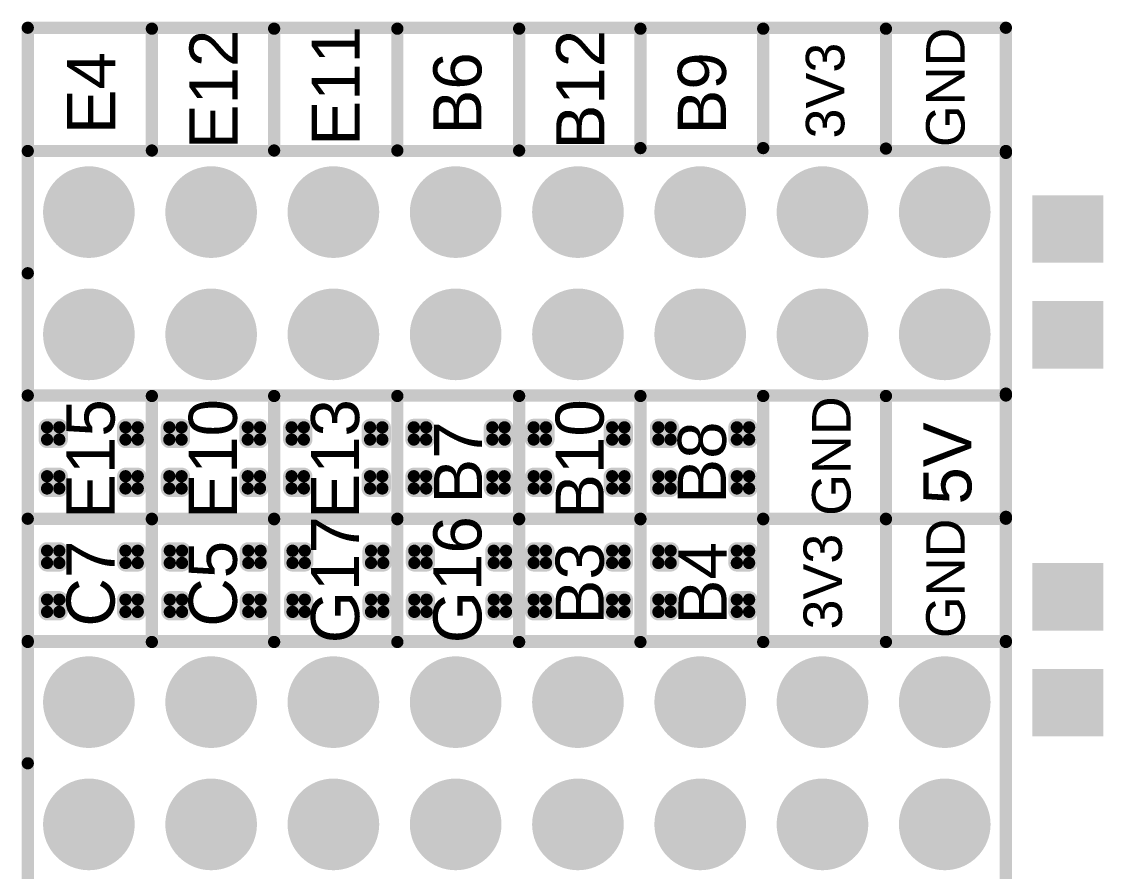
# Model space of a CAD drawing. Header units: millimetres. Extents: x 154 to 268, y 72 to 174.
# Drawn here: x 204.29 to 226.76, y 138.73 to 156.38 of the extents above; entities that cross this region are included whole.
import ezdxf

# ---------------------------------------------------------------- set-up
doc = ezdxf.new("R2010")
doc.units = ezdxf.units.MM
for name, color, linetype in [('PadHoleLayer', 156, 'Continuous'), ('TopOverlay', 52, 'Continuous'), ('TopPaste', 8, 'Continuous'), ('TopSolder', 216, 'Continuous')]:
    doc.layers.add(name, color=color, linetype=linetype)
doc.styles.get("Standard").update_dxf_attribs({"font": 'arial.ttf'})

msp = doc.modelspace()

# ---------------------------------------------------------------- linework, layer by layer
at = {"layer": 'PadHoleLayer', "const_width": 0.45}
for points in [[(205.46, 152.423, 1), (205.91, 152.423, 1)], [(208, 152.423, 1), (208.45, 152.423, 1)], [(210.54, 152.423, 1), (210.99, 152.423, 1)], [(213.08, 152.423, 1), (213.53, 152.423, 1)], [(215.62, 152.423, 1), (216.07, 152.423, 1)], [(218.16, 152.423, 1), (218.61, 152.423, 1)], [(220.7, 152.423, 1), (221.15, 152.423, 1)], [(223.24, 152.423, 1), (223.69, 152.423, 1)], [(205.46, 149.883, 1), (205.91, 149.883, 1)], [(208, 149.883, 1), (208.45, 149.883, 1)], [(210.54, 149.883, 1), (210.99, 149.883, 1)], [(213.08, 149.883, 1), (213.53, 149.883, 1)], [(215.62, 149.883, 1), (216.07, 149.883, 1)], [(218.16, 149.883, 1), (218.61, 149.883, 1)], [(220.7, 149.883, 1), (221.15, 149.883, 1)], [(223.24, 149.883, 1), (223.69, 149.883, 1)], [(205.46, 142.243, 1), (205.91, 142.243, 1)], [(208, 142.243, 1), (208.45, 142.243, 1)], [(210.54, 142.243, 1), (210.99, 142.243, 1)], [(213.08, 142.243, 1), (213.53, 142.243, 1)], [(215.62, 142.243, 1), (216.07, 142.243, 1)], [(218.16, 142.243, 1), (218.61, 142.243, 1)], [(220.7, 142.243, 1), (221.15, 142.243, 1)], [(223.24, 142.243, 1), (223.69, 142.243, 1)], [(205.46, 139.703, 1), (205.91, 139.703, 1)], [(208, 139.703, 1), (208.45, 139.703, 1)], [(210.54, 139.703, 1), (210.99, 139.703, 1)], [(213.08, 139.703, 1), (213.53, 139.703, 1)], [(215.62, 139.703, 1), (216.07, 139.703, 1)], [(218.16, 139.703, 1), (218.61, 139.703, 1)], [(220.7, 139.703, 1), (221.15, 139.703, 1)], [(223.24, 139.703, 1), (223.69, 139.703, 1)]]:
    msp.add_lwpolyline(points, format="xyb", close=True, dxfattribs=at)
at = {"layer": 'TopOverlay', "const_width": 0.254}
for points in [[(204.415, 156.253), (224.735, 156.253)], [(204.415, 153.693), (204.415, 156.253)], [(206.994, 153.703), (206.994, 156.233)], [(209.534, 153.703), (209.534, 156.233)], [(212.094, 153.703), (212.094, 156.233)], [(214.624, 153.703), (214.624, 156.233)], [(217.144, 153.753), (217.144, 156.233)], [(219.694, 153.753), (219.694, 156.233)], [(222.244, 153.743), (222.244, 156.233)], [(224.735, 153.653), (224.735, 156.253)], [(204.415, 153.693), (224.735, 153.693)], [(204.415, 151.153), (204.415, 153.693)], [(224.735, 153.693), (224.735, 148.613)], [(204.415, 148.613), (204.415, 151.153)], [(224.735, 146.053), (224.735, 148.653)], [(204.415, 146.053), (204.415, 148.613)], [(204.415, 148.613), (224.735, 148.613)], [(206.994, 146.043), (206.994, 148.603)], [(209.534, 146.043), (209.534, 148.603)], [(212.094, 146.043), (212.094, 148.603)], [(214.624, 146.043), (214.624, 148.603)], [(217.144, 146.043), (217.144, 148.603)], [(219.694, 146.043), (219.694, 148.603)], [(222.244, 146.043), (222.244, 148.603)], [(204.415, 143.493), (204.415, 146.053)], [(204.415, 146.053), (224.735, 146.053)], [(206.994, 143.493), (206.994, 146.053)], [(209.534, 143.493), (209.534, 146.053)], [(212.094, 143.493), (212.094, 146.053)], [(214.624, 143.493), (214.624, 146.053)], [(217.144, 143.493), (217.144, 146.053)], [(219.694, 143.493), (219.694, 146.053)], [(222.244, 143.493), (222.244, 146.053)], [(224.735, 143.493), (224.735, 146.093)], [(204.415, 140.973), (204.415, 143.513)], [(204.415, 143.513), (224.735, 143.513)], [(204.415, 143.493), (224.735, 143.493)], [(224.735, 143.513), (224.735, 138.433)], [(204.415, 138.433), (204.415, 140.973)]]:
    msp.add_lwpolyline(points, dxfattribs=at)
at = {"layer": 'TopOverlay', "const_width": 0.127}
for points in [[(204.352, 156.253, 1), (204.479, 156.253, 1)], [(204.352, 156.253, 1), (204.479, 156.253, 1)], [(206.93, 156.233, 1), (207.057, 156.233, 1)], [(209.47, 156.233, 1), (209.597, 156.233, 1)], [(212.03, 156.233, 1), (212.157, 156.233, 1)], [(214.56, 156.233, 1), (214.687, 156.233, 1)], [(217.08, 156.233, 1), (217.207, 156.233, 1)], [(219.63, 156.233, 1), (219.757, 156.233, 1)], [(222.18, 156.233, 1), (222.307, 156.233, 1)], [(224.672, 156.253, 1), (224.799, 156.253, 1)], [(224.672, 156.253, 1), (224.799, 156.253, 1)], [(204.352, 153.693, 1), (204.479, 153.693, 1)], [(204.352, 153.693, 1), (204.479, 153.693, 1)], [(204.352, 153.693, 1), (204.479, 153.693, 1)], [(206.93, 153.703, 1), (207.057, 153.703, 1)], [(209.47, 153.703, 1), (209.597, 153.703, 1)], [(212.03, 153.703, 1), (212.157, 153.703, 1)], [(214.56, 153.703, 1), (214.687, 153.703, 1)], [(217.08, 153.753, 1), (217.207, 153.753, 1)], [(219.63, 153.753, 1), (219.757, 153.753, 1)], [(222.18, 153.743, 1), (222.307, 153.743, 1)], [(224.672, 153.693, 1), (224.799, 153.693, 1)], [(224.672, 153.693, 1), (224.799, 153.693, 1)], [(224.672, 153.653, 1), (224.799, 153.653, 1)], [(204.352, 151.153, 1), (204.479, 151.153, 1)], [(204.352, 151.153, 1), (204.479, 151.153, 1)], [(224.672, 148.653, 1), (224.799, 148.653, 1)], [(204.352, 148.613, 1), (204.479, 148.613, 1)], [(204.352, 148.613, 1), (204.479, 148.613, 1)], [(204.352, 148.613, 1), (204.479, 148.613, 1)], [(206.93, 148.603, 1), (207.057, 148.603, 1)], [(209.47, 148.603, 1), (209.597, 148.603, 1)], [(212.03, 148.603, 1), (212.157, 148.603, 1)], [(214.56, 148.603, 1), (214.687, 148.603, 1)], [(217.08, 148.603, 1), (217.207, 148.603, 1)], [(219.63, 148.603, 1), (219.757, 148.603, 1)], [(222.18, 148.603, 1), (222.307, 148.603, 1)], [(224.672, 148.613, 1), (224.799, 148.613, 1)], [(224.672, 148.613, 1), (224.799, 148.613, 1)], [(204.352, 146.053, 1), (204.479, 146.053, 1)], [(204.352, 146.053, 1), (204.479, 146.053, 1)], [(204.352, 146.053, 1), (204.479, 146.053, 1)], [(206.93, 146.053, 1), (207.057, 146.053, 1)], [(206.93, 146.043, 1), (207.057, 146.043, 1)], [(209.47, 146.053, 1), (209.597, 146.053, 1)], [(209.47, 146.043, 1), (209.597, 146.043, 1)], [(212.03, 146.053, 1), (212.157, 146.053, 1)], [(212.03, 146.043, 1), (212.157, 146.043, 1)], [(214.56, 146.053, 1), (214.687, 146.053, 1)], [(214.56, 146.043, 1), (214.687, 146.043, 1)], [(217.08, 146.053, 1), (217.207, 146.053, 1)], [(217.08, 146.043, 1), (217.207, 146.043, 1)], [(219.63, 146.053, 1), (219.757, 146.053, 1)], [(219.63, 146.043, 1), (219.757, 146.043, 1)], [(222.18, 146.053, 1), (222.307, 146.053, 1)], [(222.18, 146.043, 1), (222.307, 146.043, 1)], [(224.672, 146.093, 1), (224.799, 146.093, 1)], [(224.672, 146.053, 1), (224.799, 146.053, 1)], [(224.672, 146.053, 1), (224.799, 146.053, 1)], [(204.352, 143.513, 1), (204.479, 143.513, 1)], [(204.352, 143.513, 1), (204.479, 143.513, 1)], [(204.352, 143.493, 1), (204.479, 143.493, 1)], [(204.352, 143.493, 1), (204.479, 143.493, 1)], [(206.93, 143.493, 1), (207.057, 143.493, 1)], [(209.47, 143.493, 1), (209.597, 143.493, 1)], [(212.03, 143.493, 1), (212.157, 143.493, 1)], [(214.56, 143.493, 1), (214.687, 143.493, 1)], [(217.08, 143.493, 1), (217.207, 143.493, 1)], [(219.63, 143.493, 1), (219.757, 143.493, 1)], [(222.18, 143.493, 1), (222.307, 143.493, 1)], [(224.672, 143.513, 1), (224.799, 143.513, 1)], [(224.672, 143.513, 1), (224.799, 143.513, 1)], [(224.672, 143.493, 1), (224.799, 143.493, 1)], [(224.672, 143.493, 1), (224.799, 143.493, 1)], [(204.352, 140.973, 1), (204.479, 140.973, 1)], [(204.352, 140.973, 1), (204.479, 140.973, 1)]]:
    msp.add_lwpolyline(points, format="xyb", close=True, dxfattribs=at)
at = {"layer": 'TopPaste', "const_width": 0.127}
for points in [[(204.753, 147.952, 1), (204.88, 147.952, 1)], [(205.007, 147.952, 1), (205.134, 147.952, 1)], [(206.383, 147.952, 1), (206.51, 147.952, 1)], [(206.637, 147.952, 1), (206.764, 147.952, 1)], [(207.293, 147.952, 1), (207.42, 147.952, 1)], [(207.547, 147.952, 1), (207.674, 147.952, 1)], [(208.923, 147.952, 1), (209.05, 147.952, 1)], [(209.177, 147.952, 1), (209.304, 147.952, 1)], [(209.833, 147.952, 1), (209.96, 147.952, 1)], [(210.087, 147.952, 1), (210.214, 147.952, 1)], [(211.463, 147.952, 1), (211.59, 147.952, 1)], [(211.717, 147.952, 1), (211.844, 147.952, 1)], [(212.373, 147.952, 1), (212.5, 147.952, 1)], [(212.627, 147.952, 1), (212.754, 147.952, 1)], [(214.003, 147.952, 1), (214.13, 147.952, 1)], [(214.257, 147.952, 1), (214.384, 147.952, 1)], [(214.863, 147.952, 1), (214.99, 147.952, 1)], [(215.117, 147.952, 1), (215.244, 147.952, 1)], [(216.493, 147.952, 1), (216.62, 147.952, 1)], [(216.747, 147.952, 1), (216.874, 147.952, 1)], [(217.453, 147.952, 1), (217.58, 147.952, 1)], [(217.707, 147.952, 1), (217.834, 147.952, 1)], [(219.083, 147.952, 1), (219.21, 147.952, 1)], [(219.337, 147.952, 1), (219.464, 147.952, 1)], [(204.753, 147.698, 1), (204.88, 147.698, 1)], [(205.007, 147.698, 1), (205.134, 147.698, 1)], [(206.383, 147.698, 1), (206.51, 147.698, 1)], [(206.637, 147.698, 1), (206.764, 147.698, 1)], [(207.293, 147.698, 1), (207.42, 147.698, 1)], [(207.547, 147.698, 1), (207.674, 147.698, 1)], [(208.923, 147.698, 1), (209.05, 147.698, 1)], [(209.177, 147.698, 1), (209.304, 147.698, 1)], [(209.833, 147.698, 1), (209.96, 147.698, 1)], [(210.087, 147.698, 1), (210.214, 147.698, 1)], [(211.463, 147.698, 1), (211.59, 147.698, 1)], [(211.717, 147.698, 1), (211.844, 147.698, 1)], [(212.373, 147.698, 1), (212.5, 147.698, 1)], [(212.627, 147.698, 1), (212.754, 147.698, 1)], [(214.003, 147.698, 1), (214.13, 147.698, 1)], [(214.257, 147.698, 1), (214.384, 147.698, 1)], [(214.863, 147.698, 1), (214.99, 147.698, 1)], [(215.117, 147.698, 1), (215.244, 147.698, 1)], [(216.493, 147.698, 1), (216.62, 147.698, 1)], [(216.747, 147.698, 1), (216.874, 147.698, 1)], [(217.453, 147.698, 1), (217.58, 147.698, 1)], [(217.707, 147.698, 1), (217.834, 147.698, 1)], [(219.083, 147.698, 1), (219.21, 147.698, 1)], [(219.337, 147.698, 1), (219.464, 147.698, 1)], [(204.753, 146.936, 1), (204.88, 146.936, 1)], [(205.007, 146.936, 1), (205.134, 146.936, 1)], [(206.383, 146.936, 1), (206.51, 146.936, 1)], [(206.637, 146.936, 1), (206.764, 146.936, 1)], [(207.293, 146.936, 1), (207.42, 146.936, 1)], [(207.547, 146.936, 1), (207.674, 146.936, 1)], [(208.923, 146.936, 1), (209.05, 146.936, 1)], [(209.177, 146.936, 1), (209.304, 146.936, 1)], [(209.833, 146.936, 1), (209.96, 146.936, 1)], [(210.087, 146.936, 1), (210.214, 146.936, 1)], [(211.463, 146.936, 1), (211.59, 146.936, 1)], [(211.717, 146.936, 1), (211.844, 146.936, 1)], [(212.373, 146.936, 1), (212.5, 146.936, 1)], [(212.627, 146.936, 1), (212.754, 146.936, 1)], [(214.003, 146.936, 1), (214.13, 146.936, 1)], [(214.257, 146.936, 1), (214.384, 146.936, 1)], [(214.863, 146.936, 1), (214.99, 146.936, 1)], [(215.117, 146.936, 1), (215.244, 146.936, 1)], [(216.493, 146.936, 1), (216.62, 146.936, 1)], [(216.747, 146.936, 1), (216.874, 146.936, 1)], [(217.453, 146.936, 1), (217.58, 146.936, 1)], [(217.707, 146.936, 1), (217.834, 146.936, 1)], [(219.083, 146.936, 1), (219.21, 146.936, 1)], [(219.337, 146.936, 1), (219.464, 146.936, 1)], [(204.753, 146.682, 1), (204.88, 146.682, 1)], [(205.007, 146.682, 1), (205.134, 146.682, 1)], [(206.383, 146.682, 1), (206.51, 146.682, 1)], [(206.637, 146.682, 1), (206.764, 146.682, 1)], [(207.293, 146.682, 1), (207.42, 146.682, 1)], [(207.547, 146.682, 1), (207.674, 146.682, 1)], [(208.923, 146.682, 1), (209.05, 146.682, 1)], [(209.177, 146.682, 1), (209.304, 146.682, 1)], [(209.833, 146.682, 1), (209.96, 146.682, 1)], [(210.087, 146.682, 1), (210.214, 146.682, 1)], [(211.463, 146.682, 1), (211.59, 146.682, 1)], [(211.717, 146.682, 1), (211.844, 146.682, 1)], [(212.373, 146.682, 1), (212.5, 146.682, 1)], [(212.627, 146.682, 1), (212.754, 146.682, 1)], [(214.003, 146.682, 1), (214.13, 146.682, 1)], [(214.257, 146.682, 1), (214.384, 146.682, 1)], [(214.863, 146.682, 1), (214.99, 146.682, 1)], [(215.117, 146.682, 1), (215.244, 146.682, 1)], [(216.493, 146.682, 1), (216.62, 146.682, 1)], [(216.747, 146.682, 1), (216.874, 146.682, 1)], [(217.453, 146.682, 1), (217.58, 146.682, 1)], [(217.707, 146.682, 1), (217.834, 146.682, 1)], [(219.083, 146.682, 1), (219.21, 146.682, 1)], [(219.337, 146.682, 1), (219.464, 146.682, 1)], [(204.753, 145.388, 1), (204.88, 145.388, 1)], [(205.007, 145.388, 1), (205.134, 145.388, 1)], [(206.383, 145.388, 1), (206.51, 145.388, 1)], [(206.637, 145.388, 1), (206.764, 145.388, 1)], [(207.303, 145.388, 1), (207.43, 145.388, 1)], [(207.557, 145.388, 1), (207.684, 145.388, 1)], [(208.933, 145.388, 1), (209.06, 145.388, 1)], [(209.187, 145.388, 1), (209.314, 145.388, 1)], [(209.853, 145.388, 1), (209.98, 145.388, 1)], [(210.107, 145.388, 1), (210.234, 145.388, 1)], [(211.483, 145.388, 1), (211.61, 145.388, 1)], [(211.737, 145.388, 1), (211.864, 145.388, 1)], [(212.383, 145.388, 1), (212.51, 145.388, 1)], [(212.637, 145.388, 1), (212.764, 145.388, 1)], [(214.033, 145.388, 1), (214.16, 145.388, 1)], [(214.287, 145.388, 1), (214.414, 145.388, 1)], [(214.863, 145.388, 1), (214.99, 145.388, 1)], [(215.117, 145.388, 1), (215.244, 145.388, 1)], [(216.493, 145.388, 1), (216.62, 145.388, 1)], [(216.747, 145.388, 1), (216.874, 145.388, 1)], [(217.453, 145.388, 1), (217.58, 145.388, 1)], [(217.707, 145.388, 1), (217.834, 145.388, 1)], [(219.083, 145.388, 1), (219.21, 145.388, 1)], [(219.337, 145.388, 1), (219.464, 145.388, 1)], [(204.753, 145.134, 1), (204.88, 145.134, 1)], [(205.007, 145.134, 1), (205.134, 145.134, 1)], [(206.383, 145.134, 1), (206.51, 145.134, 1)], [(206.637, 145.134, 1), (206.764, 145.134, 1)], [(207.303, 145.134, 1), (207.43, 145.134, 1)], [(207.557, 145.134, 1), (207.684, 145.134, 1)], [(208.933, 145.134, 1), (209.06, 145.134, 1)], [(209.187, 145.134, 1), (209.314, 145.134, 1)], [(209.853, 145.134, 1), (209.98, 145.134, 1)], [(210.107, 145.134, 1), (210.234, 145.134, 1)], [(211.483, 145.134, 1), (211.61, 145.134, 1)], [(211.737, 145.134, 1), (211.864, 145.134, 1)], [(212.383, 145.134, 1), (212.51, 145.134, 1)], [(212.637, 145.134, 1), (212.764, 145.134, 1)], [(214.033, 145.134, 1), (214.16, 145.134, 1)], [(214.287, 145.134, 1), (214.414, 145.134, 1)], [(214.863, 145.134, 1), (214.99, 145.134, 1)], [(215.117, 145.134, 1), (215.244, 145.134, 1)], [(216.493, 145.134, 1), (216.62, 145.134, 1)], [(216.747, 145.134, 1), (216.874, 145.134, 1)], [(217.453, 145.134, 1), (217.58, 145.134, 1)], [(217.707, 145.134, 1), (217.834, 145.134, 1)], [(219.083, 145.134, 1), (219.21, 145.134, 1)], [(219.337, 145.134, 1), (219.464, 145.134, 1)], [(204.753, 144.372, 1), (204.88, 144.372, 1)], [(205.007, 144.372, 1), (205.134, 144.372, 1)], [(206.383, 144.372, 1), (206.51, 144.372, 1)], [(206.637, 144.372, 1), (206.764, 144.372, 1)], [(207.303, 144.372, 1), (207.43, 144.372, 1)], [(207.557, 144.372, 1), (207.684, 144.372, 1)], [(208.933, 144.372, 1), (209.06, 144.372, 1)], [(209.187, 144.372, 1), (209.314, 144.372, 1)], [(209.853, 144.372, 1), (209.98, 144.372, 1)], [(210.107, 144.372, 1), (210.234, 144.372, 1)], [(211.483, 144.372, 1), (211.61, 144.372, 1)], [(211.737, 144.372, 1), (211.864, 144.372, 1)], [(212.383, 144.372, 1), (212.51, 144.372, 1)], [(212.637, 144.372, 1), (212.764, 144.372, 1)], [(214.033, 144.372, 1), (214.16, 144.372, 1)], [(214.287, 144.372, 1), (214.414, 144.372, 1)], [(214.863, 144.372, 1), (214.99, 144.372, 1)], [(215.117, 144.372, 1), (215.244, 144.372, 1)], [(216.493, 144.372, 1), (216.62, 144.372, 1)], [(216.747, 144.372, 1), (216.874, 144.372, 1)], [(217.453, 144.372, 1), (217.58, 144.372, 1)], [(217.707, 144.372, 1), (217.834, 144.372, 1)], [(219.083, 144.372, 1), (219.21, 144.372, 1)], [(219.337, 144.372, 1), (219.464, 144.372, 1)], [(204.753, 144.118, 1), (204.88, 144.118, 1)], [(205.007, 144.118, 1), (205.134, 144.118, 1)], [(206.383, 144.118, 1), (206.51, 144.118, 1)], [(206.637, 144.118, 1), (206.764, 144.118, 1)], [(207.303, 144.118, 1), (207.43, 144.118, 1)], [(207.557, 144.118, 1), (207.684, 144.118, 1)], [(208.933, 144.118, 1), (209.06, 144.118, 1)], [(209.187, 144.118, 1), (209.314, 144.118, 1)], [(209.853, 144.118, 1), (209.98, 144.118, 1)], [(210.107, 144.118, 1), (210.234, 144.118, 1)], [(211.483, 144.118, 1), (211.61, 144.118, 1)], [(211.737, 144.118, 1), (211.864, 144.118, 1)], [(212.383, 144.118, 1), (212.51, 144.118, 1)], [(212.637, 144.118, 1), (212.764, 144.118, 1)], [(214.033, 144.118, 1), (214.16, 144.118, 1)], [(214.287, 144.118, 1), (214.414, 144.118, 1)], [(214.863, 144.118, 1), (214.99, 144.118, 1)], [(215.117, 144.118, 1), (215.244, 144.118, 1)], [(216.493, 144.118, 1), (216.62, 144.118, 1)], [(216.747, 144.118, 1), (216.874, 144.118, 1)], [(217.453, 144.118, 1), (217.58, 144.118, 1)], [(217.707, 144.118, 1), (217.834, 144.118, 1)], [(219.083, 144.118, 1), (219.21, 144.118, 1)], [(219.337, 144.118, 1), (219.464, 144.118, 1)]]:
    msp.add_lwpolyline(points, format="xyb", close=True, dxfattribs=at)
at = {"layer": 'TopPaste'}
for points in [[(225.389, 152.673), (225.389, 151.473), (226.659, 152.673), (226.659, 151.473)], [(225.389, 150.473), (225.389, 149.273), (226.659, 150.473), (226.659, 149.273)], [(205.198, 147.698), (205.198, 147.952), (204.69, 147.698), (204.69, 147.952)], [(205.071, 147.571), (205.071, 148.079), (204.817, 147.571), (204.817, 148.079)], [(206.32, 147.952), (206.32, 147.698), (206.828, 147.952), (206.828, 147.698)], [(206.447, 148.079), (206.447, 147.571), (206.701, 148.079), (206.701, 147.571)], [(207.738, 147.698), (207.738, 147.952), (207.23, 147.698), (207.23, 147.952)], [(207.611, 147.571), (207.611, 148.079), (207.357, 147.571), (207.357, 148.079)], [(208.86, 147.952), (208.86, 147.698), (209.368, 147.952), (209.368, 147.698)], [(208.987, 148.079), (208.987, 147.571), (209.241, 148.079), (209.241, 147.571)], [(210.278, 147.698), (210.278, 147.952), (209.77, 147.698), (209.77, 147.952)], [(210.151, 147.571), (210.151, 148.079), (209.897, 147.571), (209.897, 148.079)], [(211.4, 147.952), (211.4, 147.698), (211.908, 147.952), (211.908, 147.698)], [(211.527, 148.079), (211.527, 147.571), (211.781, 148.079), (211.781, 147.571)], [(212.31, 147.952), (212.31, 147.698), (212.818, 147.952), (212.818, 147.698)], [(212.437, 148.079), (212.437, 147.571), (212.691, 148.079), (212.691, 147.571)], [(214.448, 147.698), (214.448, 147.952), (213.94, 147.698), (213.94, 147.952)], [(214.321, 147.571), (214.321, 148.079), (214.067, 147.571), (214.067, 148.079)], [(214.8, 147.952), (214.8, 147.698), (215.308, 147.952), (215.308, 147.698)], [(214.927, 148.079), (214.927, 147.571), (215.181, 148.079), (215.181, 147.571)], [(216.938, 147.698), (216.938, 147.952), (216.43, 147.698), (216.43, 147.952)], [(216.811, 147.571), (216.811, 148.079), (216.557, 147.571), (216.557, 148.079)], [(217.898, 147.698), (217.898, 147.952), (217.39, 147.698), (217.39, 147.952)], [(217.771, 147.571), (217.771, 148.079), (217.517, 147.571), (217.517, 148.079)], [(219.02, 147.952), (219.02, 147.698), (219.528, 147.952), (219.528, 147.698)], [(219.147, 148.079), (219.147, 147.571), (219.401, 148.079), (219.401, 147.571)], [(205.071, 146.555), (205.071, 147.063), (204.817, 146.555), (204.817, 147.063)], [(206.447, 147.063), (206.447, 146.555), (206.701, 147.063), (206.701, 146.555)], [(207.611, 146.555), (207.611, 147.063), (207.357, 146.555), (207.357, 147.063)], [(208.987, 147.063), (208.987, 146.555), (209.241, 147.063), (209.241, 146.555)], [(210.151, 146.555), (210.151, 147.063), (209.897, 146.555), (209.897, 147.063)], [(211.527, 147.063), (211.527, 146.555), (211.781, 147.063), (211.781, 146.555)], [(212.437, 147.063), (212.437, 146.555), (212.691, 147.063), (212.691, 146.555)], [(214.321, 146.555), (214.321, 147.063), (214.067, 146.555), (214.067, 147.063)], [(214.927, 147.063), (214.927, 146.555), (215.181, 147.063), (215.181, 146.555)], [(216.811, 146.555), (216.811, 147.063), (216.557, 146.555), (216.557, 147.063)], [(217.771, 146.555), (217.771, 147.063), (217.517, 146.555), (217.517, 147.063)], [(219.147, 147.063), (219.147, 146.555), (219.401, 147.063), (219.401, 146.555)], [(205.198, 146.682), (205.198, 146.936), (204.69, 146.682), (204.69, 146.936)], [(206.32, 146.936), (206.32, 146.682), (206.828, 146.936), (206.828, 146.682)], [(207.738, 146.682), (207.738, 146.936), (207.23, 146.682), (207.23, 146.936)], [(208.86, 146.936), (208.86, 146.682), (209.368, 146.936), (209.368, 146.682)], [(210.278, 146.682), (210.278, 146.936), (209.77, 146.682), (209.77, 146.936)], [(211.4, 146.936), (211.4, 146.682), (211.908, 146.936), (211.908, 146.682)], [(212.31, 146.936), (212.31, 146.682), (212.818, 146.936), (212.818, 146.682)], [(214.448, 146.682), (214.448, 146.936), (213.94, 146.682), (213.94, 146.936)], [(214.8, 146.936), (214.8, 146.682), (215.308, 146.936), (215.308, 146.682)], [(216.938, 146.682), (216.938, 146.936), (216.43, 146.682), (216.43, 146.936)], [(217.898, 146.682), (217.898, 146.936), (217.39, 146.682), (217.39, 146.936)], [(219.02, 146.936), (219.02, 146.682), (219.528, 146.936), (219.528, 146.682)], [(204.817, 145.515), (204.817, 145.007), (205.071, 145.515), (205.071, 145.007)], [(206.701, 145.007), (206.701, 145.515), (206.447, 145.007), (206.447, 145.515)], [(207.367, 145.515), (207.367, 145.007), (207.621, 145.515), (207.621, 145.007)], [(209.251, 145.007), (209.251, 145.515), (208.997, 145.007), (208.997, 145.515)], [(209.917, 145.515), (209.917, 145.007), (210.171, 145.515), (210.171, 145.007)], [(211.801, 145.007), (211.801, 145.515), (211.547, 145.007), (211.547, 145.515)], [(212.447, 145.515), (212.447, 145.007), (212.701, 145.515), (212.701, 145.007)], [(214.351, 145.007), (214.351, 145.515), (214.097, 145.007), (214.097, 145.515)], [(214.927, 145.515), (214.927, 145.007), (215.181, 145.515), (215.181, 145.007)], [(216.811, 145.007), (216.811, 145.515), (216.557, 145.007), (216.557, 145.515)], [(217.517, 145.515), (217.517, 145.007), (217.771, 145.515), (217.771, 145.007)], [(219.401, 145.007), (219.401, 145.515), (219.147, 145.007), (219.147, 145.515)], [(204.69, 145.388), (204.69, 145.134), (205.198, 145.388), (205.198, 145.134)], [(206.828, 145.134), (206.828, 145.388), (206.32, 145.134), (206.32, 145.388)], [(207.24, 145.388), (207.24, 145.134), (207.748, 145.388), (207.748, 145.134)], [(209.378, 145.134), (209.378, 145.388), (208.87, 145.134), (208.87, 145.388)], [(209.79, 145.388), (209.79, 145.134), (210.298, 145.388), (210.298, 145.134)], [(211.928, 145.134), (211.928, 145.388), (211.42, 145.134), (211.42, 145.388)], [(212.32, 145.388), (212.32, 145.134), (212.828, 145.388), (212.828, 145.134)], [(214.478, 145.134), (214.478, 145.388), (213.97, 145.134), (213.97, 145.388)], [(214.8, 145.388), (214.8, 145.134), (215.308, 145.388), (215.308, 145.134)], [(216.938, 145.134), (216.938, 145.388), (216.43, 145.134), (216.43, 145.388)], [(217.39, 145.388), (217.39, 145.134), (217.898, 145.388), (217.898, 145.134)], [(219.528, 145.134), (219.528, 145.388), (219.02, 145.134), (219.02, 145.388)], [(225.389, 145.033), (225.389, 143.833), (226.659, 145.033), (226.659, 143.833)], [(204.817, 144.499), (204.817, 143.991), (205.071, 144.499), (205.071, 143.991)], [(206.701, 143.991), (206.701, 144.499), (206.447, 143.991), (206.447, 144.499)], [(207.367, 144.499), (207.367, 143.991), (207.621, 144.499), (207.621, 143.991)], [(209.251, 143.991), (209.251, 144.499), (208.997, 143.991), (208.997, 144.499)], [(209.917, 144.499), (209.917, 143.991), (210.171, 144.499), (210.171, 143.991)], [(211.801, 143.991), (211.801, 144.499), (211.547, 143.991), (211.547, 144.499)], [(212.447, 144.499), (212.447, 143.991), (212.701, 144.499), (212.701, 143.991)], [(214.351, 143.991), (214.351, 144.499), (214.097, 143.991), (214.097, 144.499)], [(214.927, 144.499), (214.927, 143.991), (215.181, 144.499), (215.181, 143.991)], [(216.811, 143.991), (216.811, 144.499), (216.557, 143.991), (216.557, 144.499)], [(217.517, 144.499), (217.517, 143.991), (217.771, 144.499), (217.771, 143.991)], [(219.401, 143.991), (219.401, 144.499), (219.147, 143.991), (219.147, 144.499)], [(204.69, 144.372), (204.69, 144.118), (205.198, 144.372), (205.198, 144.118)], [(206.828, 144.118), (206.828, 144.372), (206.32, 144.118), (206.32, 144.372)], [(207.24, 144.372), (207.24, 144.118), (207.748, 144.372), (207.748, 144.118)], [(209.378, 144.118), (209.378, 144.372), (208.87, 144.118), (208.87, 144.372)], [(209.79, 144.372), (209.79, 144.118), (210.298, 144.372), (210.298, 144.118)], [(211.928, 144.118), (211.928, 144.372), (211.42, 144.118), (211.42, 144.372)], [(212.32, 144.372), (212.32, 144.118), (212.828, 144.372), (212.828, 144.118)], [(214.478, 144.118), (214.478, 144.372), (213.97, 144.118), (213.97, 144.372)], [(214.8, 144.372), (214.8, 144.118), (215.308, 144.372), (215.308, 144.118)], [(216.938, 144.118), (216.938, 144.372), (216.43, 144.118), (216.43, 144.372)], [(217.39, 144.372), (217.39, 144.118), (217.898, 144.372), (217.898, 144.118)], [(219.528, 144.118), (219.528, 144.372), (219.02, 144.118), (219.02, 144.372)], [(225.389, 142.833), (225.389, 141.633), (226.659, 142.833), (226.659, 141.633)]]:
    msp.add_solid(points, dxfattribs=at)
at = {"layer": 'TopSolder'}
for points, const_width in [([(205.209, 152.423, 1), (206.161, 152.423, 1)], 0.952), ([(207.749, 152.423, 1), (208.701, 152.423, 1)], 0.952), ([(210.289, 152.423, 1), (211.241, 152.423, 1)], 0.952), ([(212.829, 152.423, 1), (213.781, 152.423, 1)], 0.952), ([(215.369, 152.423, 1), (216.321, 152.423, 1)], 0.952), ([(217.909, 152.423, 1), (218.861, 152.423, 1)], 0.952), ([(220.449, 152.423, 1), (221.401, 152.423, 1)], 0.952), ([(222.989, 152.423, 1), (223.941, 152.423, 1)], 0.952), ([(205.209, 149.883, 1), (206.161, 149.883, 1)], 0.952), ([(207.749, 149.883, 1), (208.701, 149.883, 1)], 0.952), ([(210.289, 149.883, 1), (211.241, 149.883, 1)], 0.952), ([(212.829, 149.883, 1), (213.781, 149.883, 1)], 0.952), ([(215.369, 149.883, 1), (216.321, 149.883, 1)], 0.952), ([(217.909, 149.883, 1), (218.861, 149.883, 1)], 0.952), ([(220.449, 149.883, 1), (221.401, 149.883, 1)], 0.952), ([(222.989, 149.883, 1), (223.941, 149.883, 1)], 0.952), ([(204.728, 147.952, 1), (204.906, 147.952, 1)], 0.178), ([(204.982, 147.952, 1), (205.16, 147.952, 1)], 0.178), ([(206.358, 147.952, 1), (206.536, 147.952, 1)], 0.178), ([(206.612, 147.952, 1), (206.79, 147.952, 1)], 0.178), ([(207.268, 147.952, 1), (207.446, 147.952, 1)], 0.178), ([(207.522, 147.952, 1), (207.7, 147.952, 1)], 0.178), ([(208.898, 147.952, 1), (209.076, 147.952, 1)], 0.178), ([(209.152, 147.952, 1), (209.33, 147.952, 1)], 0.178), ([(209.808, 147.952, 1), (209.986, 147.952, 1)], 0.178), ([(210.062, 147.952, 1), (210.24, 147.952, 1)], 0.178), ([(211.438, 147.952, 1), (211.616, 147.952, 1)], 0.178), ([(211.692, 147.952, 1), (211.87, 147.952, 1)], 0.178), ([(212.348, 147.952, 1), (212.526, 147.952, 1)], 0.178), ([(212.602, 147.952, 1), (212.78, 147.952, 1)], 0.178), ([(213.978, 147.952, 1), (214.156, 147.952, 1)], 0.178), ([(214.232, 147.952, 1), (214.41, 147.952, 1)], 0.178), ([(214.838, 147.952, 1), (215.016, 147.952, 1)], 0.178), ([(215.092, 147.952, 1), (215.27, 147.952, 1)], 0.178), ([(216.468, 147.952, 1), (216.646, 147.952, 1)], 0.178), ([(216.722, 147.952, 1), (216.9, 147.952, 1)], 0.178), ([(217.428, 147.952, 1), (217.606, 147.952, 1)], 0.178), ([(217.682, 147.952, 1), (217.86, 147.952, 1)], 0.178), ([(219.058, 147.952, 1), (219.236, 147.952, 1)], 0.178), ([(219.312, 147.952, 1), (219.49, 147.952, 1)], 0.178), ([(204.728, 147.698, 1), (204.906, 147.698, 1)], 0.178), ([(204.982, 147.698, 1), (205.16, 147.698, 1)], 0.178), ([(206.358, 147.698, 1), (206.536, 147.698, 1)], 0.178), ([(206.612, 147.698, 1), (206.79, 147.698, 1)], 0.178), ([(207.268, 147.698, 1), (207.446, 147.698, 1)], 0.178), ([(207.522, 147.698, 1), (207.7, 147.698, 1)], 0.178), ([(208.898, 147.698, 1), (209.076, 147.698, 1)], 0.178), ([(209.152, 147.698, 1), (209.33, 147.698, 1)], 0.178), ([(209.808, 147.698, 1), (209.986, 147.698, 1)], 0.178), ([(210.062, 147.698, 1), (210.24, 147.698, 1)], 0.178), ([(211.438, 147.698, 1), (211.616, 147.698, 1)], 0.178), ([(211.692, 147.698, 1), (211.87, 147.698, 1)], 0.178), ([(212.348, 147.698, 1), (212.526, 147.698, 1)], 0.178), ([(212.602, 147.698, 1), (212.78, 147.698, 1)], 0.178), ([(213.978, 147.698, 1), (214.156, 147.698, 1)], 0.178), ([(214.232, 147.698, 1), (214.41, 147.698, 1)], 0.178), ([(214.838, 147.698, 1), (215.016, 147.698, 1)], 0.178), ([(215.092, 147.698, 1), (215.27, 147.698, 1)], 0.178), ([(216.468, 147.698, 1), (216.646, 147.698, 1)], 0.178), ([(216.722, 147.698, 1), (216.9, 147.698, 1)], 0.178), ([(217.428, 147.698, 1), (217.606, 147.698, 1)], 0.178), ([(217.682, 147.698, 1), (217.86, 147.698, 1)], 0.178), ([(219.058, 147.698, 1), (219.236, 147.698, 1)], 0.178), ([(219.312, 147.698, 1), (219.49, 147.698, 1)], 0.178), ([(204.728, 146.936, 1), (204.906, 146.936, 1)], 0.178), ([(204.982, 146.936, 1), (205.16, 146.936, 1)], 0.178), ([(206.358, 146.936, 1), (206.536, 146.936, 1)], 0.178), ([(206.612, 146.936, 1), (206.79, 146.936, 1)], 0.178), ([(207.268, 146.936, 1), (207.446, 146.936, 1)], 0.178), ([(207.522, 146.936, 1), (207.7, 146.936, 1)], 0.178), ([(208.898, 146.936, 1), (209.076, 146.936, 1)], 0.178), ([(209.152, 146.936, 1), (209.33, 146.936, 1)], 0.178), ([(209.808, 146.936, 1), (209.986, 146.936, 1)], 0.178), ([(210.062, 146.936, 1), (210.24, 146.936, 1)], 0.178), ([(211.438, 146.936, 1), (211.616, 146.936, 1)], 0.178), ([(211.692, 146.936, 1), (211.87, 146.936, 1)], 0.178), ([(212.348, 146.936, 1), (212.526, 146.936, 1)], 0.178), ([(212.602, 146.936, 1), (212.78, 146.936, 1)], 0.178), ([(213.978, 146.936, 1), (214.156, 146.936, 1)], 0.178), ([(214.232, 146.936, 1), (214.41, 146.936, 1)], 0.178), ([(214.838, 146.936, 1), (215.016, 146.936, 1)], 0.178), ([(215.092, 146.936, 1), (215.27, 146.936, 1)], 0.178), ([(216.468, 146.936, 1), (216.646, 146.936, 1)], 0.178), ([(216.722, 146.936, 1), (216.9, 146.936, 1)], 0.178), ([(217.428, 146.936, 1), (217.606, 146.936, 1)], 0.178), ([(217.682, 146.936, 1), (217.86, 146.936, 1)], 0.178), ([(219.058, 146.936, 1), (219.236, 146.936, 1)], 0.178), ([(219.312, 146.936, 1), (219.49, 146.936, 1)], 0.178), ([(204.728, 146.682, 1), (204.906, 146.682, 1)], 0.178), ([(204.982, 146.682, 1), (205.16, 146.682, 1)], 0.178), ([(206.358, 146.682, 1), (206.536, 146.682, 1)], 0.178), ([(206.612, 146.682, 1), (206.79, 146.682, 1)], 0.178), ([(207.268, 146.682, 1), (207.446, 146.682, 1)], 0.178), ([(207.522, 146.682, 1), (207.7, 146.682, 1)], 0.178), ([(208.898, 146.682, 1), (209.076, 146.682, 1)], 0.178), ([(209.152, 146.682, 1), (209.33, 146.682, 1)], 0.178), ([(209.808, 146.682, 1), (209.986, 146.682, 1)], 0.178), ([(210.062, 146.682, 1), (210.24, 146.682, 1)], 0.178), ([(211.438, 146.682, 1), (211.616, 146.682, 1)], 0.178), ([(211.692, 146.682, 1), (211.87, 146.682, 1)], 0.178), ([(212.348, 146.682, 1), (212.526, 146.682, 1)], 0.178), ([(212.602, 146.682, 1), (212.78, 146.682, 1)], 0.178), ([(213.978, 146.682, 1), (214.156, 146.682, 1)], 0.178), ([(214.232, 146.682, 1), (214.41, 146.682, 1)], 0.178), ([(214.838, 146.682, 1), (215.016, 146.682, 1)], 0.178), ([(215.092, 146.682, 1), (215.27, 146.682, 1)], 0.178), ([(216.468, 146.682, 1), (216.646, 146.682, 1)], 0.178), ([(216.722, 146.682, 1), (216.9, 146.682, 1)], 0.178), ([(217.428, 146.682, 1), (217.606, 146.682, 1)], 0.178), ([(217.682, 146.682, 1), (217.86, 146.682, 1)], 0.178), ([(219.058, 146.682, 1), (219.236, 146.682, 1)], 0.178), ([(219.312, 146.682, 1), (219.49, 146.682, 1)], 0.178), ([(204.728, 145.388, 1), (204.906, 145.388, 1)], 0.178), ([(204.982, 145.388, 1), (205.16, 145.388, 1)], 0.178), ([(206.358, 145.388, 1), (206.536, 145.388, 1)], 0.178), ([(206.612, 145.388, 1), (206.79, 145.388, 1)], 0.178), ([(207.278, 145.388, 1), (207.456, 145.388, 1)], 0.178), ([(207.532, 145.388, 1), (207.71, 145.388, 1)], 0.178), ([(208.908, 145.388, 1), (209.086, 145.388, 1)], 0.178), ([(209.162, 145.388, 1), (209.34, 145.388, 1)], 0.178), ([(209.828, 145.388, 1), (210.006, 145.388, 1)], 0.178), ([(210.082, 145.388, 1), (210.26, 145.388, 1)], 0.178), ([(211.458, 145.388, 1), (211.636, 145.388, 1)], 0.178), ([(211.712, 145.388, 1), (211.89, 145.388, 1)], 0.178), ([(212.358, 145.388, 1), (212.536, 145.388, 1)], 0.178), ([(212.612, 145.388, 1), (212.79, 145.388, 1)], 0.178), ([(214.008, 145.388, 1), (214.186, 145.388, 1)], 0.178), ([(214.262, 145.388, 1), (214.44, 145.388, 1)], 0.178), ([(214.838, 145.388, 1), (215.016, 145.388, 1)], 0.178), ([(215.092, 145.388, 1), (215.27, 145.388, 1)], 0.178), ([(216.468, 145.388, 1), (216.646, 145.388, 1)], 0.178), ([(216.722, 145.388, 1), (216.9, 145.388, 1)], 0.178), ([(217.428, 145.388, 1), (217.606, 145.388, 1)], 0.178), ([(217.682, 145.388, 1), (217.86, 145.388, 1)], 0.178), ([(219.058, 145.388, 1), (219.236, 145.388, 1)], 0.178), ([(219.312, 145.388, 1), (219.49, 145.388, 1)], 0.178), ([(204.728, 145.134, 1), (204.906, 145.134, 1)], 0.178), ([(204.982, 145.134, 1), (205.16, 145.134, 1)], 0.178), ([(206.358, 145.134, 1), (206.536, 145.134, 1)], 0.178), ([(206.612, 145.134, 1), (206.79, 145.134, 1)], 0.178), ([(207.278, 145.134, 1), (207.456, 145.134, 1)], 0.178), ([(207.532, 145.134, 1), (207.71, 145.134, 1)], 0.178), ([(208.908, 145.134, 1), (209.086, 145.134, 1)], 0.178), ([(209.162, 145.134, 1), (209.34, 145.134, 1)], 0.178), ([(209.828, 145.134, 1), (210.006, 145.134, 1)], 0.178), ([(210.082, 145.134, 1), (210.26, 145.134, 1)], 0.178), ([(211.458, 145.134, 1), (211.636, 145.134, 1)], 0.178), ([(211.712, 145.134, 1), (211.89, 145.134, 1)], 0.178), ([(212.358, 145.134, 1), (212.536, 145.134, 1)], 0.178), ([(212.612, 145.134, 1), (212.79, 145.134, 1)], 0.178), ([(214.008, 145.134, 1), (214.186, 145.134, 1)], 0.178), ([(214.262, 145.134, 1), (214.44, 145.134, 1)], 0.178), ([(214.838, 145.134, 1), (215.016, 145.134, 1)], 0.178), ([(215.092, 145.134, 1), (215.27, 145.134, 1)], 0.178), ([(216.468, 145.134, 1), (216.646, 145.134, 1)], 0.178), ([(216.722, 145.134, 1), (216.9, 145.134, 1)], 0.178), ([(217.428, 145.134, 1), (217.606, 145.134, 1)], 0.178), ([(217.682, 145.134, 1), (217.86, 145.134, 1)], 0.178), ([(219.058, 145.134, 1), (219.236, 145.134, 1)], 0.178), ([(219.312, 145.134, 1), (219.49, 145.134, 1)], 0.178), ([(204.728, 144.372, 1), (204.906, 144.372, 1)], 0.178), ([(204.982, 144.372, 1), (205.16, 144.372, 1)], 0.178), ([(206.358, 144.372, 1), (206.536, 144.372, 1)], 0.178), ([(206.612, 144.372, 1), (206.79, 144.372, 1)], 0.178), ([(207.278, 144.372, 1), (207.456, 144.372, 1)], 0.178), ([(207.532, 144.372, 1), (207.71, 144.372, 1)], 0.178), ([(208.908, 144.372, 1), (209.086, 144.372, 1)], 0.178), ([(209.162, 144.372, 1), (209.34, 144.372, 1)], 0.178), ([(209.828, 144.372, 1), (210.006, 144.372, 1)], 0.178), ([(210.082, 144.372, 1), (210.26, 144.372, 1)], 0.178), ([(211.458, 144.372, 1), (211.636, 144.372, 1)], 0.178), ([(211.712, 144.372, 1), (211.89, 144.372, 1)], 0.178), ([(212.358, 144.372, 1), (212.536, 144.372, 1)], 0.178), ([(212.612, 144.372, 1), (212.79, 144.372, 1)], 0.178), ([(214.008, 144.372, 1), (214.186, 144.372, 1)], 0.178), ([(214.262, 144.372, 1), (214.44, 144.372, 1)], 0.178), ([(214.838, 144.372, 1), (215.016, 144.372, 1)], 0.178), ([(215.092, 144.372, 1), (215.27, 144.372, 1)], 0.178), ([(216.468, 144.372, 1), (216.646, 144.372, 1)], 0.178), ([(216.722, 144.372, 1), (216.9, 144.372, 1)], 0.178), ([(217.428, 144.372, 1), (217.606, 144.372, 1)], 0.178), ([(217.682, 144.372, 1), (217.86, 144.372, 1)], 0.178), ([(219.058, 144.372, 1), (219.236, 144.372, 1)], 0.178), ([(219.312, 144.372, 1), (219.49, 144.372, 1)], 0.178), ([(204.728, 144.118, 1), (204.906, 144.118, 1)], 0.178), ([(204.982, 144.118, 1), (205.16, 144.118, 1)], 0.178), ([(206.358, 144.118, 1), (206.536, 144.118, 1)], 0.178), ([(206.612, 144.118, 1), (206.79, 144.118, 1)], 0.178), ([(207.278, 144.118, 1), (207.456, 144.118, 1)], 0.178), ([(207.532, 144.118, 1), (207.71, 144.118, 1)], 0.178), ([(208.908, 144.118, 1), (209.086, 144.118, 1)], 0.178), ([(209.162, 144.118, 1), (209.34, 144.118, 1)], 0.178), ([(209.828, 144.118, 1), (210.006, 144.118, 1)], 0.178), ([(210.082, 144.118, 1), (210.26, 144.118, 1)], 0.178), ([(211.458, 144.118, 1), (211.636, 144.118, 1)], 0.178), ([(211.712, 144.118, 1), (211.89, 144.118, 1)], 0.178), ([(212.358, 144.118, 1), (212.536, 144.118, 1)], 0.178), ([(212.612, 144.118, 1), (212.79, 144.118, 1)], 0.178), ([(214.008, 144.118, 1), (214.186, 144.118, 1)], 0.178), ([(214.262, 144.118, 1), (214.44, 144.118, 1)], 0.178), ([(214.838, 144.118, 1), (215.016, 144.118, 1)], 0.178), ([(215.092, 144.118, 1), (215.27, 144.118, 1)], 0.178), ([(216.468, 144.118, 1), (216.646, 144.118, 1)], 0.178), ([(216.722, 144.118, 1), (216.9, 144.118, 1)], 0.178), ([(217.428, 144.118, 1), (217.606, 144.118, 1)], 0.178), ([(217.682, 144.118, 1), (217.86, 144.118, 1)], 0.178), ([(219.058, 144.118, 1), (219.236, 144.118, 1)], 0.178), ([(219.312, 144.118, 1), (219.49, 144.118, 1)], 0.178), ([(205.209, 142.243, 1), (206.161, 142.243, 1)], 0.952), ([(207.749, 142.243, 1), (208.701, 142.243, 1)], 0.952), ([(210.289, 142.243, 1), (211.241, 142.243, 1)], 0.952), ([(212.829, 142.243, 1), (213.781, 142.243, 1)], 0.952), ([(215.369, 142.243, 1), (216.321, 142.243, 1)], 0.952), ([(217.909, 142.243, 1), (218.861, 142.243, 1)], 0.952), ([(220.449, 142.243, 1), (221.401, 142.243, 1)], 0.952), ([(222.989, 142.243, 1), (223.941, 142.243, 1)], 0.952), ([(205.209, 139.703, 1), (206.161, 139.703, 1)], 0.952), ([(207.749, 139.703, 1), (208.701, 139.703, 1)], 0.952), ([(210.289, 139.703, 1), (211.241, 139.703, 1)], 0.952), ([(212.829, 139.703, 1), (213.781, 139.703, 1)], 0.952), ([(215.369, 139.703, 1), (216.321, 139.703, 1)], 0.952), ([(217.909, 139.703, 1), (218.861, 139.703, 1)], 0.952), ([(220.449, 139.703, 1), (221.401, 139.703, 1)], 0.952), ([(222.989, 139.703, 1), (223.941, 139.703, 1)], 0.952)]:
    msp.add_lwpolyline(points, format="xyb", close=True, dxfattribs=dict(at, const_width=const_width))
for points in [[(225.287, 152.775), (225.287, 151.371), (226.76, 152.775), (226.76, 151.371)], [(225.287, 150.575), (225.287, 149.171), (226.76, 150.575), (226.76, 149.171)], [(205.071, 147.52), (205.071, 148.129), (204.817, 147.52), (204.817, 148.129)], [(206.447, 148.129), (206.447, 147.52), (206.701, 148.129), (206.701, 147.52)], [(207.611, 147.52), (207.611, 148.129), (207.357, 147.52), (207.357, 148.129)], [(208.987, 148.129), (208.987, 147.52), (209.241, 148.129), (209.241, 147.52)], [(210.151, 147.52), (210.151, 148.129), (209.897, 147.52), (209.897, 148.129)], [(211.527, 148.129), (211.527, 147.52), (211.781, 148.129), (211.781, 147.52)], [(212.437, 148.129), (212.437, 147.52), (212.691, 148.129), (212.691, 147.52)], [(214.321, 147.52), (214.321, 148.129), (214.067, 147.52), (214.067, 148.129)], [(214.927, 148.129), (214.927, 147.52), (215.181, 148.129), (215.181, 147.52)], [(216.811, 147.52), (216.811, 148.129), (216.557, 147.52), (216.557, 148.129)], [(217.771, 147.52), (217.771, 148.129), (217.517, 147.52), (217.517, 148.129)], [(219.147, 148.129), (219.147, 147.52), (219.401, 148.129), (219.401, 147.52)], [(205.249, 147.698), (205.249, 147.952), (204.639, 147.698), (204.639, 147.952)], [(206.269, 147.952), (206.269, 147.698), (206.879, 147.952), (206.879, 147.698)], [(207.789, 147.698), (207.789, 147.952), (207.179, 147.698), (207.179, 147.952)], [(208.809, 147.952), (208.809, 147.698), (209.419, 147.952), (209.419, 147.698)], [(210.329, 147.698), (210.329, 147.952), (209.719, 147.698), (209.719, 147.952)], [(211.349, 147.952), (211.349, 147.698), (211.959, 147.952), (211.959, 147.698)], [(212.259, 147.952), (212.259, 147.698), (212.869, 147.952), (212.869, 147.698)], [(214.499, 147.698), (214.499, 147.952), (213.889, 147.698), (213.889, 147.952)], [(214.749, 147.952), (214.749, 147.698), (215.359, 147.952), (215.359, 147.698)], [(216.989, 147.698), (216.989, 147.952), (216.379, 147.698), (216.379, 147.952)], [(217.949, 147.698), (217.949, 147.952), (217.339, 147.698), (217.339, 147.952)], [(218.969, 147.952), (218.969, 147.698), (219.579, 147.952), (219.579, 147.698)], [(205.071, 146.504), (205.071, 147.113), (204.817, 146.504), (204.817, 147.113)], [(206.447, 147.113), (206.447, 146.504), (206.701, 147.113), (206.701, 146.504)], [(207.611, 146.504), (207.611, 147.113), (207.357, 146.504), (207.357, 147.113)], [(208.987, 147.113), (208.987, 146.504), (209.241, 147.113), (209.241, 146.504)], [(210.151, 146.504), (210.151, 147.113), (209.897, 146.504), (209.897, 147.113)], [(211.527, 147.113), (211.527, 146.504), (211.781, 147.113), (211.781, 146.504)], [(212.437, 147.113), (212.437, 146.504), (212.691, 147.113), (212.691, 146.504)], [(214.321, 146.504), (214.321, 147.113), (214.067, 146.504), (214.067, 147.113)], [(214.927, 147.113), (214.927, 146.504), (215.181, 147.113), (215.181, 146.504)], [(216.811, 146.504), (216.811, 147.113), (216.557, 146.504), (216.557, 147.113)], [(217.771, 146.504), (217.771, 147.113), (217.517, 146.504), (217.517, 147.113)], [(219.147, 147.113), (219.147, 146.504), (219.401, 147.113), (219.401, 146.504)], [(205.249, 146.682), (205.249, 146.936), (204.639, 146.682), (204.639, 146.936)], [(206.269, 146.936), (206.269, 146.682), (206.879, 146.936), (206.879, 146.682)], [(207.789, 146.682), (207.789, 146.936), (207.179, 146.682), (207.179, 146.936)], [(208.809, 146.936), (208.809, 146.682), (209.419, 146.936), (209.419, 146.682)], [(210.329, 146.682), (210.329, 146.936), (209.719, 146.682), (209.719, 146.936)], [(211.349, 146.936), (211.349, 146.682), (211.959, 146.936), (211.959, 146.682)], [(212.259, 146.936), (212.259, 146.682), (212.869, 146.936), (212.869, 146.682)], [(214.499, 146.682), (214.499, 146.936), (213.889, 146.682), (213.889, 146.936)], [(214.749, 146.936), (214.749, 146.682), (215.359, 146.936), (215.359, 146.682)], [(216.989, 146.682), (216.989, 146.936), (216.379, 146.682), (216.379, 146.936)], [(217.949, 146.682), (217.949, 146.936), (217.339, 146.682), (217.339, 146.936)], [(218.969, 146.936), (218.969, 146.682), (219.579, 146.936), (219.579, 146.682)], [(204.817, 145.566), (204.817, 144.956), (205.071, 145.566), (205.071, 144.956)], [(206.701, 144.956), (206.701, 145.566), (206.447, 144.956), (206.447, 145.566)], [(207.367, 145.566), (207.367, 144.956), (207.621, 145.566), (207.621, 144.956)], [(209.251, 144.956), (209.251, 145.566), (208.997, 144.956), (208.997, 145.566)], [(209.917, 145.566), (209.917, 144.956), (210.171, 145.566), (210.171, 144.956)], [(211.801, 144.956), (211.801, 145.566), (211.547, 144.956), (211.547, 145.566)], [(212.447, 145.566), (212.447, 144.956), (212.701, 145.566), (212.701, 144.956)], [(214.351, 144.956), (214.351, 145.566), (214.097, 144.956), (214.097, 145.566)], [(214.927, 145.566), (214.927, 144.956), (215.181, 145.566), (215.181, 144.956)], [(216.811, 144.956), (216.811, 145.566), (216.557, 144.956), (216.557, 145.566)], [(217.517, 145.566), (217.517, 144.956), (217.771, 145.566), (217.771, 144.956)], [(219.401, 144.956), (219.401, 145.566), (219.147, 144.956), (219.147, 145.566)], [(204.639, 145.388), (204.639, 145.134), (205.249, 145.388), (205.249, 145.134)], [(206.879, 145.134), (206.879, 145.388), (206.269, 145.134), (206.269, 145.388)], [(207.189, 145.388), (207.189, 145.134), (207.799, 145.388), (207.799, 145.134)], [(209.429, 145.134), (209.429, 145.388), (208.819, 145.134), (208.819, 145.388)], [(209.739, 145.388), (209.739, 145.134), (210.349, 145.388), (210.349, 145.134)], [(211.979, 145.134), (211.979, 145.388), (211.369, 145.134), (211.369, 145.388)], [(212.269, 145.388), (212.269, 145.134), (212.879, 145.388), (212.879, 145.134)], [(214.529, 145.134), (214.529, 145.388), (213.919, 145.134), (213.919, 145.388)], [(214.749, 145.388), (214.749, 145.134), (215.359, 145.388), (215.359, 145.134)], [(216.989, 145.134), (216.989, 145.388), (216.379, 145.134), (216.379, 145.388)], [(217.339, 145.388), (217.339, 145.134), (217.949, 145.388), (217.949, 145.134)], [(219.579, 145.134), (219.579, 145.388), (218.969, 145.134), (218.969, 145.388)], [(225.287, 145.135), (225.287, 143.731), (226.76, 145.135), (226.76, 143.731)], [(204.817, 144.55), (204.817, 143.94), (205.071, 144.55), (205.071, 143.94)], [(206.701, 143.94), (206.701, 144.55), (206.447, 143.94), (206.447, 144.55)], [(207.367, 144.55), (207.367, 143.94), (207.621, 144.55), (207.621, 143.94)], [(209.251, 143.94), (209.251, 144.55), (208.997, 143.94), (208.997, 144.55)], [(209.917, 144.55), (209.917, 143.94), (210.171, 144.55), (210.171, 143.94)], [(211.801, 143.94), (211.801, 144.55), (211.547, 143.94), (211.547, 144.55)], [(212.447, 144.55), (212.447, 143.94), (212.701, 144.55), (212.701, 143.94)], [(214.351, 143.94), (214.351, 144.55), (214.097, 143.94), (214.097, 144.55)], [(214.927, 144.55), (214.927, 143.94), (215.181, 144.55), (215.181, 143.94)], [(216.811, 143.94), (216.811, 144.55), (216.557, 143.94), (216.557, 144.55)], [(217.517, 144.55), (217.517, 143.94), (217.771, 144.55), (217.771, 143.94)], [(219.401, 143.94), (219.401, 144.55), (219.147, 143.94), (219.147, 144.55)], [(204.639, 144.372), (204.639, 144.118), (205.249, 144.372), (205.249, 144.118)], [(206.879, 144.118), (206.879, 144.372), (206.269, 144.118), (206.269, 144.372)], [(207.189, 144.372), (207.189, 144.118), (207.799, 144.372), (207.799, 144.118)], [(209.429, 144.118), (209.429, 144.372), (208.819, 144.118), (208.819, 144.372)], [(209.739, 144.372), (209.739, 144.118), (210.349, 144.372), (210.349, 144.118)], [(211.979, 144.118), (211.979, 144.372), (211.369, 144.118), (211.369, 144.372)], [(212.269, 144.372), (212.269, 144.118), (212.879, 144.372), (212.879, 144.118)], [(214.529, 144.118), (214.529, 144.372), (213.919, 144.118), (213.919, 144.372)], [(214.749, 144.372), (214.749, 144.118), (215.359, 144.372), (215.359, 144.118)], [(216.989, 144.118), (216.989, 144.372), (216.379, 144.118), (216.379, 144.372)], [(217.339, 144.372), (217.339, 144.118), (217.949, 144.372), (217.949, 144.118)], [(219.579, 144.118), (219.579, 144.372), (218.969, 144.118), (218.969, 144.372)], [(225.287, 142.935), (225.287, 141.531), (226.76, 142.935), (226.76, 141.531)]]:
    msp.add_solid(points, dxfattribs=at)

# ---------------------------------------------------------------- texts
at = {"layer": 'TopOverlay'}
for s, height, p in [('E11', 1, (211.314, 153.802)), ('GND', 0.8, (223.878, 153.773)), ('E12', 1, (208.774, 153.727)), ('B12', 1, (216.394, 153.724)), ('3V3', 0.8, (221.38, 153.953)), ('E4', 1, (206.234, 154.041)), ('B6', 1, (213.84, 154.036)), ('B9', 1, (218.92, 154.035)), ('GND', 0.8, (221.508, 146.113)), ('E15', 1, (206.22, 146.05)), ('E10', 1, (208.76, 146.054)), ('E13', 1, (211.3, 146.053)), ('B10', 1, (216.38, 146.051)), ('B7', 1, (213.854, 146.366)), ('B8', 1, (218.92, 146.365)), ('5V', 1, (224.02, 146.347)), ('G17', 1, (211.3, 143.466)), ('G16', 1, (213.84, 143.466)), ('GND', 0.8, (223.88, 143.573)), ('3V3', 0.8, (221.33, 143.753)), ('C7', 1, (206.22, 143.811)), ('C5', 1, (208.76, 143.808)), ('B3', 1, (216.38, 143.856)), ('B4', 1, (218.934, 143.858))]:
    msp.add_text(s, height=height, rotation=90, dxfattribs=at).set_placement(p)

doc.saveas('drawing.dxf')
